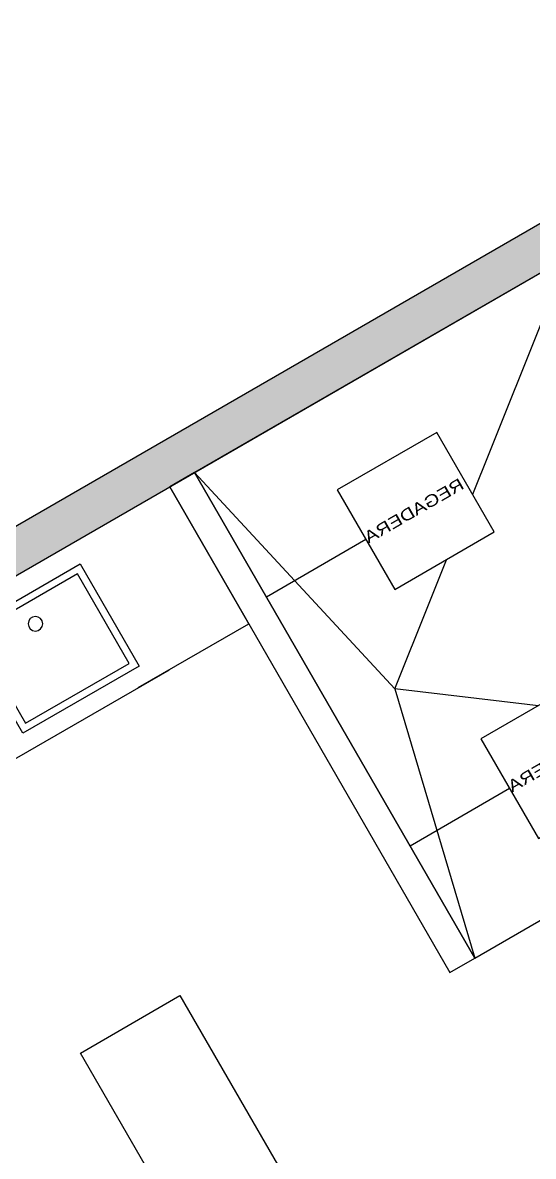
# Model space of a CAD drawing. Header units: metres. Extents: x 1769 to 3632, y 809 to 2652.
# Drawn here: x 2734.679 to 2736.456, y 1805.645 to 1809.589 of the extents above; entities that cross this region are included whole.
import ezdxf

# ---------------------------------------------------------------- set-up
doc = ezdxf.new("R2010")
doc.units = ezdxf.units.M
doc.header["$LTSCALE"] = 10
doc.linetypes.add('HIDDEN', pattern=[9.525, 6.35, -3.175])
doc.layers.add('A-ANNO-NOTE', color=3, linetype='Continuous', lineweight=0)
for name, color, linetype in [('A-ANNO-TEXT', 3, 'Continuous'), ('A-ELEV0', 7, 'Continuous'), ('A-FURN-FIXD', 8, 'Continuous'), ('A-PROJ+', 1, 'HIDDEN'), ('A-WALL', 6, 'Continuous'), ('A-WALL-PATT', 8, 'Continuous')]:
    doc.layers.add(name, color=color, linetype=linetype)
doc.styles.add('SANSERIF', font='sanss___.ttf', dxfattribs={"width": 1.2, "height": 0.15})

# ---------------------------------------------------------------- blocks, each defined once
blk = doc.blocks.new('SAPLS501')
at = {"layer": 'A-FURN-FIXD', "ltscale": 0.01}
for p, q in [((-0.3238, 0), (0.3238, 0)), ((-0.2136, -0.1013), (0.2029, -0.1013)), ((-0.2136, -0.4609), (-0.2136, -0.1013)), ((0.2029, -0.1013), (0.2029, -0.4609)), ((0.2029, -0.4609), (-0.2136, -0.4609)), ((0.3238, -0.55), (-0.3238, -0.55))]:
    blk.add_line(p, q, dxfattribs=at)
blk.add_lwpolyline([(0.2283, -0.0759), (-0.239, -0.0759), (-0.239, -0.4863), (0.2283, -0.4863)], close=True, dxfattribs=at)
blk.add_circle((0, -0.1784), 0.0254, dxfattribs=at)
blk = doc.blocks.new('A$C06134e5b')
at = {"ltscale": 0.01}
blk.add_wipeout([(0.011, 0.4), (0.411, 0.4), (0.411, 0), (0.011, 0)], dxfattribs=at).dxf.layer = 'A-PROJ+'
at = {"layer": 'A-PROJ+', "ltscale": 0.01}
blk.add_line((0.411, 0.2), (0.811, 0.2), dxfattribs=at)
blk.add_lwpolyline([(0.011, 0.4), (0.411, 0.4), (0.411, 0), (0.011, 0)], close=True, dxfattribs=at)
at = {"layer": 'A-ANNO-TEXT', "insert": (0.2162, 0.2246), "char_height": 0.04129, "attachment_point": 2, "style": 'SANSERIF'}
blk.add_mtext_dynamic_manual_height_columns('REGADERA', width=0.3843, gutter_width=6.8554, heights=[0], dxfattribs=at)
blk = doc.blocks.new('RPA')
at = {"layer": 'A-WALL-PATT'}
h = blk.add_hatch(color=256, dxfattribs=at)
h.dxf.hatch_style = 1
h.paths.add_polyline_path([(2745.8002, 1813.5639), (2743.2763, 1813.5639), (2743.2763, 1813.7139), (2745.8002, 1813.7139), (2745.8002, 1815.7426), (2743.4263, 1815.7426), (2743.4263, 1814.5096), (2743.2763, 1814.5096), (2743.2763, 1815.8926), (2760.67, 1815.8926), (2760.67, 1815.7426), (2749.0388, 1815.7418), (2749.0388, 1815.7418), (2749.0383, 1813.793), (2748.8883, 1813.793), (2748.8888, 1815.7418), (2745.9502, 1815.7426), (2745.9502, 1812.1924), (2748.8888, 1812.1918), (2748.8883, 1812.843), (2749.0383, 1812.843), (2749.0388, 1812.0418), (2748.1409, 1812.0424), (2748.1409, 1810.9145), (2747.9909, 1810.9145), (2747.9909, 1812.0424), (2745.9502, 1812.0424), (2745.9502, 1811.4424), (2745.8002, 1811.4424)])
at = {"layer": 'A-FURN-FIXD', "ltscale": 0.01}
blk.add_lwpolyline([(2752.1028, 1815.1919), (2752.5464, 1815.1919), (2752.5464, 1815.7419)], dxfattribs=at)
at = {"layer": 'A-FURN-FIXD'}
for points in [[(2752.6464, 1815.7419), (2752.8741, 1814.7418), (2752.6464, 1813.7919)], [(2754.1464, 1813.7919), (2752.8741, 1814.7418), (2754.1464, 1815.7418)]]:
    blk.add_lwpolyline(points, dxfattribs=at)
for points in [[(2752.6464, 1813.7919), (2754.1964, 1813.7919), (2754.1964, 1815.7418), (2752.6464, 1815.7418)], [(2751.6927, 1814.1917), (2751.6927, 1813.0917), (2751.2927, 1813.0917), (2751.2927, 1814.1917)]]:
    blk.add_lwpolyline(points, close=True, dxfattribs=at)
at = {"layer": 'A-WALL'}
blk.add_lwpolyline([(2743.2763, 1815.8926), (2760.67, 1815.8926), (2760.67, 1815.7426), (2749.0388, 1815.7418), (2749.0388, 1815.7418), (2749.0388, 1815.7418), (2749.0383, 1813.793), (2748.8883, 1813.793), (2748.8888, 1815.7418)], dxfattribs=at)
at = {"layer": 'A-WALL', "ltscale": 0.01}
blk.add_lwpolyline([(2752.6464, 1815.7419), (2752.5464, 1815.7419), (2752.5464, 1813.7919), (2752.6464, 1813.7919)], close=True, dxfattribs=at)
at = {"layer": 'A-FURN-FIXD', "ltscale": 0.01, "xscale": -1, "rotation": 359.9998656945896}
blk.add_blockref('SAPLS501', (2751.9039, 1815.7419), dxfattribs=at)
at = {"layer": 'A-ANNO-NOTE', "xscale": -1}
for p in [(2753.4574, 1815.0418), (2753.4574, 1814.0418)]:
    blk.add_blockref('A$C06134e5b', p, dxfattribs=at)

msp = doc.modelspace()

# ---------------------------------------------------------------- block references
at = {"layer": 'A-ELEV0', "ltscale": 0.01, "rotation": 29.99800635700696}
msp.add_blockref('RPA', (1259.184, -1140.7268), dxfattribs=at)

doc.saveas('drawing.dxf')
